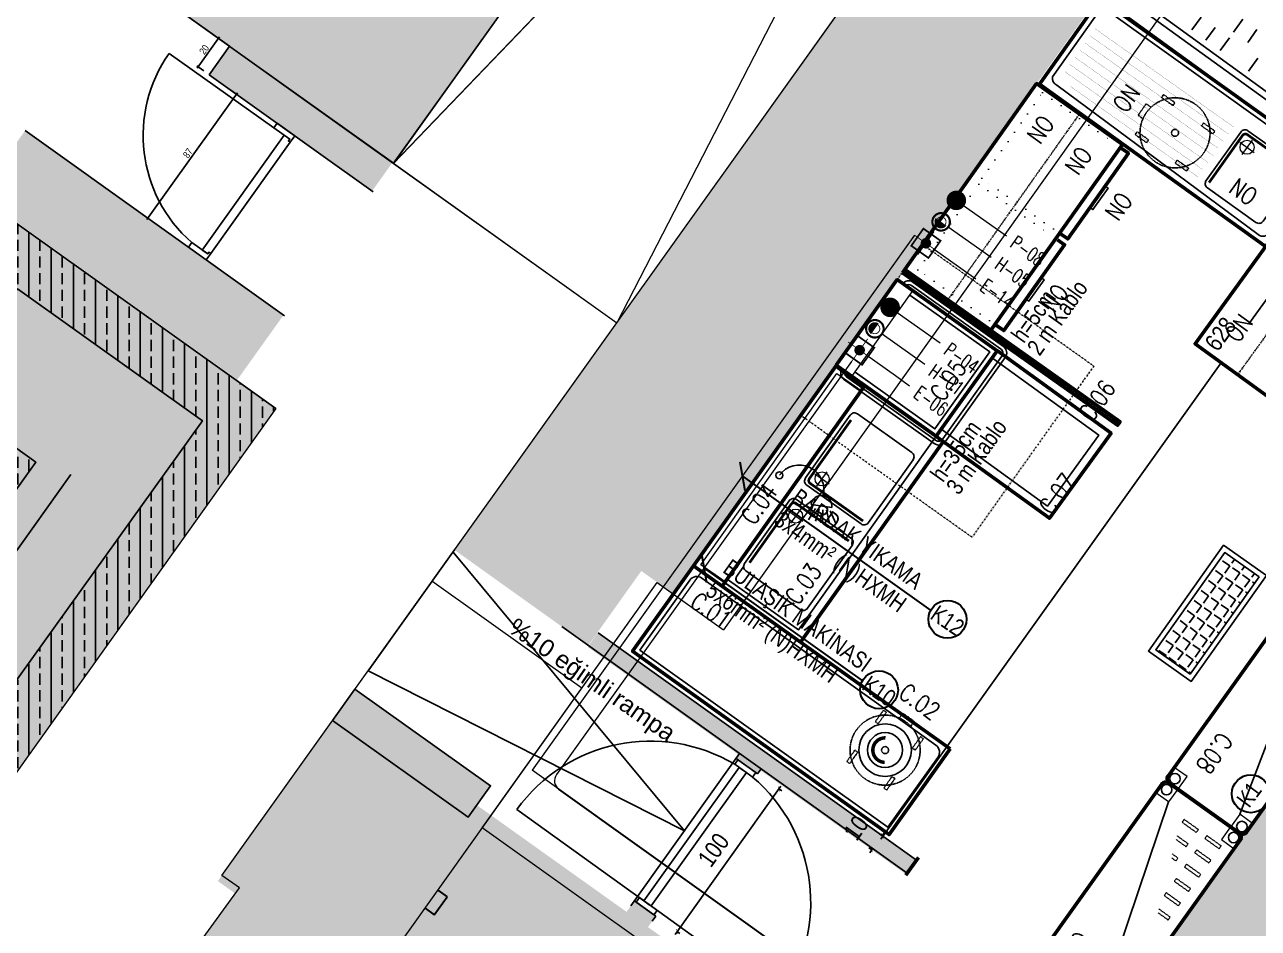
# Model space of a CAD drawing. Header units: millimetres. Extents: x 2562 to 7288, y 778 to 5635.
# Drawn here: x 5380 to 6084, y 3080 to 3596 of the extents above; entities that cross this region are included whole.
import ezdxf
from ezdxf.enums import TextEntityAlignment as Align

# ---------------------------------------------------------------- set-up
doc = ezdxf.new("R2010")
doc.units = ezdxf.units.MM
for name, pattern in [('BORDER', [1.75, 0.5, -0.25, 0.5, -0.25, 0, -0.25]), ('CONTINUA', [0]), ('DASHDOTX2', [2, 1, -0.5, 0, -0.5]), ('DOT', [6.35, 0, -6.35]), ('HIDDEN', [0.375, 0.25, -0.125])]:
    doc.linetypes.add(name, pattern=pattern)
for name, color, linetype, lineweight in [('-DWG_ANA', 7, 'Continuous', 50), ('-DWG_ANA_1', 7, 'BORDER', 25), ('-DWG_DETAY1', 7, 'Continuous', 25), ('-DWG_DETAY2', 7, 'Continuous', 15), ('-DWG_DETAY3', 7, 'Continuous', 15), ('-DWG_DETAY4', 7, 'DOT', 18), ('DUVAR', 4, 'Continuous', 50), ('DVL-C', 7, 'DASHDOTX2', 20), ('E-HAT', 6, 'Continuous', 20), ('E-HAT ÇOKLU', 1, 'Continuous', 30), ('E-yazı', 7, 'Continuous', 30), ('NO', 7, 'Continuous', 30), ('PLAN', 253, 'Continuous', 15), ('TES_ELK', 230, 'Continuous', 25), ('TES_SU', 150, 'Continuous', 25), ('x-ref_base plan 1$0$SHG-STAIRS RAMPS', 150, 'Continuous', 13), ('x-ref_base plan 1$0$SHG-WALL-HATCH', 252, 'Continuous', 5), ('x-ref_base plan 1$0$SHG-WALLS', 6, 'Continuous', 30), ('x-ref_base plan 1$0$SHG-WALLS-EXISTING', 214, 'Continuous', 18)]:
    doc.layers.add(name, color=color, linetype=linetype, lineweight=lineweight)
doc.layers.add('0-COTTURA', color=7, linetype='Continuous', lineweight=30, true_color=0xdfb520)
for name, color, linetype in [('0-gnl-barme-tarama', 251, 'Continuous'), ('0-gnl-kapi', 5, 'Continuous'), ('0-gnl-mevcut', 253, 'Continuous'), ('0-gnl-olcu', 252, 'Continuous'), ('a-wall', 4, 'Continuous'), ('BH-DO-NOTLAR', 12, 'Continuous'), ('BL-C', 140, 'Continuous'), ('DUV-SOLİD', 251, 'Continuous'), ('elux3d-200-2d', 1, 'CONTINUA'), ('elux3d-204-2d', 7, 'CONTINUA'), ('Kıtc-028 Yer Izgarası', 252, 'Continuous'), ('rev1', 7, 'Continuous')]:
    doc.layers.add(name, color=color, linetype=linetype)
doc.styles.add('geomim', font='ARIALN.TTF')
doc.styles.add('KELEBEK', font='arial.ttf', dxfattribs={"height": 15})
doc.styles.add('ROMANS', font='romans.shx', dxfattribs={"width": 0.8})
doc.styles.get("Standard").update_dxf_attribs({"font": 'arial.ttf'})
doc.styles.add('TESNO', font='romandtw.shx', dxfattribs={"height": 0.8})
doc.dimstyles.new('geomim-20', dxfattribs={"dimtxt": 4, "dimasz": 1, "dimexe": 1, "dimexo": 1, "dimgap": 1, "dimtad": 1, "dimdec": 1, "dimdsep": 46, "dimtxsty": 'geomim', "dimblk": 'ARCHTICK', "dimcen": -1, "dimdle": 1, "dimadec": 0, "dimazin": 0, "dimtfac": 1, "dimtdec": 1, "dimtofl": 0, "dimtmove": 2, "dimatfit": 3, "dimldrblk": 'DOT', "dimfxl": 4, "dimfxlon": 1, "dimtolj": 1, "dimtzin": 0, "dimarcsym": 0})
doc.dimstyles.new('geomim-50', dxfattribs={"dimtxt": 10, "dimasz": 2, "dimexe": 2, "dimexo": 1, "dimgap": 5, "dimtad": 1, "dimdec": 1, "dimdsep": 46, "dimtxsty": 'geomim', "dimblk": 'ARCHTICK', "dimcen": -1, "dimdle": 2, "dimadec": 0, "dimazin": 0, "dimtfac": 1, "dimtdec": 1, "dimtofl": 0, "dimtmove": 2, "dimatfit": 3, "dimldrblk": 'DOT', "dimfxl": 10, "dimfxlon": 1, "dimtolj": 1, "dimtzin": 0, "dimarcsym": 0})

# ---------------------------------------------------------------- blocks, each defined once
blk = doc.blocks.new('REINFORCEMENT')
at = {"layer": 'DUV-SOLİD'}
h = blk.add_hatch(dxfattribs=at)
h.set_pattern_fill('ANSI33', color=256, scale=2, angle=45, style=0)
h.set_pattern_definition([(90, (-31498.619, -9036.518), (-12.7, -1e-15), []), (90, (-31492.269, -9030.168), (-12.7, -1e-15), [6.35, -3.175])])
h.paths.add_polyline_path([(-28491.75, -4956.1), (-28570.51, -5066.36), (-28516.8, -5104.72), (-28637.23, -5273.35), (-28622.47, -5283.86), (-28781.45, -5507.03), (-28837.24, -5467.28), (-28917.02, -5579.27), (-28859.19, -5620.47), (-28927.37, -5716.16), (-28843.41, -5775.98), (-28337.5, -5066.27)])
h.paths.add_polyline_path([(-28484.78, -4997.95), (-28379.33, -5073.26), (-28850.43, -5734.14), (-28885.53, -5709.14), (-28817.35, -5613.44), (-28875.18, -5572.24), (-28830.21, -5509.12), (-28774.42, -5548.87), (-28580.63, -5276.84), (-28595.36, -5266.34), (-28474.95, -5097.74), (-28528.66, -5059.38)], flags=16)
at = {"layer": 'a-wall'}
for p, q in [((-28491.75, -4956.1), (-28337.5, -5066.27)), ((-28454.43, -5103.99), (-28613.41, -5327.16))]:
    blk.add_line(p, q, dxfattribs=at)
blk = doc.blocks.new('_ArchTick')
at = {"color": 0, "linetype": 'ByBlock', "const_width": 0.15}
blk.add_lwpolyline([(-0.5, -0.5), (0.5, 0.5)], dxfattribs=at)
blk = doc.blocks.new('*D297')
at = {"layer": '0-gnl-olcu', "color": 0, "lineweight": -2, "ltscale": 3, "transparency": 16777216}
for p, q in [((-50985.24, -18389.32), (-51036.97, -18461.75)), ((-50989.08, -18387.81), (-50985.01, -18390.72)), ((-51039.64, -18458.61), (-51035.58, -18461.52))]:
    blk.add_line(p, q, dxfattribs=at)
for p, rotation in [((-50985.82, -18390.14), 54.46521529750092), ((-51036.39, -18460.93), 234.4652152975009)]:
    blk.add_blockref('_ArchTick', p, dxfattribs=dict(at, rotation=rotation))
at = {"layer": '0-gnl-olcu', "color": 0, "ltscale": 3, "transparency": 16777216, "insert": (-51013.58, -18423.77), "char_height": 4, "attachment_point": 5, "rotation": 54.46522, "style": 'geomim'}
blk.add_mtext('\\A1;87', dxfattribs=at)
blk = doc.blocks.new('_Dot')
at = {"color": 0, "linetype": 'ByBlock', "lineweight": -2}
blk.add_line((-0.5, 0), (-1, 0), dxfattribs=at)
at = {"color": 0, "linetype": 'ByBlock', "const_width": 0.5}
blk.add_lwpolyline([(-0.25, 0, 1), (0.25, 0, 1)], format="xyb", close=True, dxfattribs=at)
blk = doc.blocks.new('v-sp')
at = {"layer": 'TES_SU', "linetype": 'Continuous', "const_width": 5.58}
blk.add_lwpolyline([(-2.79, 0, 1), (2.79, 0, 1)], format="xyb", close=True, dxfattribs=at)
blk = doc.blocks.new('v-hy')
at = {"layer": 'TES_SU', "linetype": 'Continuous'}
for points, const_width in [([(0, -5, 1), (0, 5, 1)], 1.2), ([(0, 2.8, 1), (0, -2.8, 1)], 0.5)]:
    blk.add_lwpolyline(points, format="xyb", close=True, dxfattribs=dict(at, const_width=const_width))
at = {"layer": 'TES_SU', "linetype": 'Continuous', "const_width": 3.744}
for points in [[(0, 1.872, 0.4142136), (-1.872, 0, 1)], [(-1.872, 0, 0.4142136), (0, -1.872, 1)]]:
    blk.add_lwpolyline(points, format="xyb", dxfattribs=at)
blk = doc.blocks.new('v-ek')
at = {"layer": 'TES_ELK', "linetype": 'Continuous', "const_width": 0.5}
for points in [[(0, 8), (0, -8)], [(-8, 0), (8, 0)]]:
    blk.add_lwpolyline(points, dxfattribs=at)
at = {"layer": 'TES_ELK', "linetype": 'Continuous', "const_width": 1}
blk.add_lwpolyline([(-6, 6), (6, 6), (6, -6), (-6, -6)], close=True, dxfattribs=at)
at = {"layer": 'TES_ELK', "linetype": 'Continuous', "const_width": 3}
blk.add_lwpolyline([(-1.5, 0, 1), (1.5, 0, 1)], format="xyb", close=True, dxfattribs=at)
blk = doc.blocks.new('T-ELE-FAST160')
at = {"layer": 'TES_ELK', "lineweight": 15}
blk.add_lwpolyline([(15, 0), (15, -30)], dxfattribs=at)
at = {"layer": 'TES_SU', "lineweight": 15}
for points in [[(30, 0), (30, -30)], [(45, 0), (45, -30)]]:
    blk.add_lwpolyline(points, dxfattribs=at)
at = {"layer": 'PLAN', "linetype": 'Continuous'}
for name, p in [('v-ek', (15, 5)), ('v-hy', (30, 5)), ('v-sp', (45, 5))]:
    blk.add_blockref(name, p, dxfattribs=at)
at = {"layer": 'TES_ELK', "linetype": 'Continuous', "style": 'TESNO', "width": 0.7}
blk.add_attdef('ENO', text='', height=8, rotation=90, dxfattribs=at).set_placement((15, -45, 1), align=Align.MIDDLE)
at = {"layer": 'TES_SU', "linetype": 'Continuous', "style": 'TESNO', "width": 0.7}
for tag, p in [('HNO', (30, -45, 1)), ('PNO', (45, -45, 1))]:
    blk.add_attdef(tag, text='', height=8, rotation=90, dxfattribs=at).set_placement(p, align=Align.MIDDLE)
blk = doc.blocks.new('T-BYM100E')
at = {"layer": 'TES_ELK', "lineweight": 15}
blk.add_lwpolyline([(15, 0), (15, -20), (15, -30)], dxfattribs=at)
at = {"layer": 'TES_SU', "lineweight": 15}
for points in [[(30, 0), (30, -30)], [(45, 0), (45, -30)]]:
    blk.add_lwpolyline(points, dxfattribs=at)
at = {"layer": 'PLAN', "linetype": 'Continuous'}
blk.add_blockref('v-ek', (15, 5), dxfattribs=at)
at = {"layer": 'PLAN', "linetype": 'Continuous', "rotation": 270}
for name, p in [('v-hy', (30, 5)), ('v-sp', (45, 5))]:
    blk.add_blockref(name, p, dxfattribs=at)
at = {"layer": 'TES_ELK', "linetype": 'Continuous', "style": 'TESNO', "width": 0.7}
blk.add_attdef('ENO', text='', height=8, rotation=90, dxfattribs=at).set_placement((15, -45, 1), align=Align.MIDDLE)
at = {"layer": 'TES_SU', "linetype": 'Continuous', "style": 'TESNO', "width": 0.7}
for tag, rotation, p in [('HNO', 270, (30, -45, 1)), ('PNO', 90, (45, -45, 1))]:
    blk.add_attdef(tag, text='', height=8, rotation=rotation, dxfattribs=at).set_placement(p, align=Align.MIDDLE)
blk = doc.blocks.new('20150127-BOH Mutfak')
at = {"layer": 'E-HAT', "ltscale": 3}
for p, q in [((-40598.89, -13470.63), (-40817.04, -13776.04)), ((-40634.82, -13542.78), (-40803.22, -13778.54)), ((-40801.83, -13786.91), (-40817.04, -13776.04))]:
    blk.add_line(p, q, dxfattribs=at)
blk.add_arc((-40798.34, -13782.03), 6, 144.46266, 234.46266, dxfattribs=at)
at = {"layer": 'E-HAT ÇOKLU', "ltscale": 3}
blk.add_line((-40435.42, -14048.63), (-40801.83, -13786.91), dxfattribs=at)
at = {"layer": 'E-yazı'}
for p, q in [((-40698.64, -13600.04), (-40695.65, -13616.32)), ((-40720.52, -13652.52), (-40717.53, -13668.81))]:
    blk.add_line(p, q, dxfattribs=at)
at = {"layer": 'E-yazı', "extrusion": (1.38607e-07, -2.97072e-07, 1)}
for p, q in [((-40697.14, -13608.18), (-40589.64, -13684.84)), ((-40719.02, -13660.66), (-40628.66, -13725.1))]:
    blk.add_line(p, q, dxfattribs=at)
for centre in [(-40580.08, -13689.91, 0), (-40619.1, -13730.18, 0)]:
    blk.add_circle(centre, 10.82, dxfattribs=at)
at = {"layer": 'E-yazı', "extrusion": (-3.42122e-08, -3.26027e-07, 1)}
blk.add_circle((-40406.97, -13789.49, 0.01), 10.82, dxfattribs=at)
at = {"layer": 'PLAN', "linetype": 'Continuous'}
ref = blk.add_blockref('T-ELE-FAST160', (-40596.95, -13490.38), dxfattribs=dict(at, rotation=54.71557901265773))
ref.add_attrib('PNO', 'P-08', dxfattribs={"layer": 'TES_SU', "linetype": 'Continuous', "height": 8, "rotation": 324.71558, "style": 'TESNO', "width": 0.7}).set_placement((-40534.22, -13479.64, 1), align=Align.MIDDLE)
ref.add_attrib('HNO', 'H-05', dxfattribs={"layer": 'TES_SU', "linetype": 'Continuous', "height": 8, "rotation": 324.71558, "style": 'TESNO', "width": 0.7}).set_placement((-40542.88, -13491.89, 1), align=Align.MIDDLE)
ref.add_attrib('ENO', 'E-14', dxfattribs={"layer": 'TES_ELK', "linetype": 'Continuous', "height": 8, "rotation": 324.71558, "style": 'TESNO', "width": 0.7}).set_placement((-40551.55, -13504.13, 1), align=Align.MIDDLE)
ref = blk.add_blockref('T-BYM100E', (-40634.81, -13551.39), dxfattribs=dict(at, rotation=54.57202251936624))
ref.add_attrib('PNO', 'P-04', dxfattribs={"layer": 'TES_SU', "linetype": 'Continuous', "height": 8, "rotation": 324.57202, "style": 'TESNO', "width": 0.7}).set_placement((-40572.05, -13540.8, 1), align=Align.MIDDLE)
ref.add_attrib('HNO', 'H-01', dxfattribs={"layer": 'TES_SU', "linetype": 'Continuous', "height": 8, "rotation": 324.57202, "style": 'TESNO', "width": 0.7}).set_placement((-40580.75, -13553.03, 1), align=Align.MIDDLE)
ref.add_attrib('ENO', 'E-06', dxfattribs={"layer": 'TES_ELK', "linetype": 'Continuous', "height": 8, "rotation": 324.57202, "style": 'TESNO', "width": 0.7}).set_placement((-40589.44, -13565.25, 1), align=Align.MIDDLE)
at = {"layer": 'E-yazı', "extrusion": (-3.42122e-08, -3.26027e-07, 1), "style": 'KELEBEK', "width": 0.8}
for s, rotation, p in [('h=5cm', 54.51582, (-40536.51, -13532.83, 0.01)), ('2 m Kablo', 54.51582, (-40527.49, -13540.07, 0.01)), ('h=35cm', 54.51582, (-40582.64, -13612.23, 0.01)), ('3 m Kablo', 54.51582, (-40573.62, -13619.47, 0.01)), ('K1', 53.50166, (-40407.96, -13798.08, 0.01))]:
    blk.add_text(s, height=9.6, rotation=rotation, dxfattribs=at).set_placement(p)
at = {"layer": 'E-yazı', "extrusion": (1.38607e-07, -2.97072e-07, 1), "style": 'KELEBEK', "width": 0.8}
for s, rotation, p in [('BARDAK YIKAMA', 324.5063, (-40669.91, -13622.46, 0)), ('3x4mm² (N)HXMH', 324.5063, (-40679.82, -13635.27, 0)), ('BULAŞIK MAKİNASI', 324.5063, (-40708.93, -13662.72, 0)), ('5x6mm² (N)HXMH', 324.5063, (-40718.84, -13675.53, 0)), ('K12', 325.52047, (-40590.59, -13689.16, 0)), ('K10', 325.52047, (-40629.61, -13729.43, 0))]:
    blk.add_text(s, height=9.6, rotation=rotation, dxfattribs=at).set_placement(p)
blk = doc.blocks.new('IDP166')
at = {"layer": '-DWG_ANA', "color": 0}
blk.add_lwpolyline([(3, 0), (157, 0, -0.414214), (160, -3), (160, -52, -0.414214), (157, -55), (3, -55, -0.414214), (0, -52), (0, -3, -0.414214)], format="xyb", close=True, dxfattribs=at)
at = {"layer": '-DWG_DETAY1', "color": 0}
blk.add_lwpolyline([(9, -46), (151, -9)], dxfattribs=at)
for centre in [(4, -4), (156, -4), (4, -51), (156, -51)]:
    blk.add_circle(centre, 3, dxfattribs=at)
at = {"layer": '-DWG_DETAY2', "color": 0, "linetype": 'Continuous'}
for points in [[(0, -9), (9, -9), (9, 0)], [(151, 0), (151, -9), (160, -9)], [(0, -46), (9, -46), (9, -55)], [(160, -46), (151, -46), (151, -55)]]:
    blk.add_lwpolyline(points, dxfattribs=at)
at = {"layer": '-DWG_DETAY2', "color": 0, "linetype": 'HIDDEN'}
for points in [[(12, -7), (12, -17), (14, -17), (14, -7)], [(22, -7), (22, -17), (24, -17), (24, -7)], [(32, -7), (32, -17), (34, -17), (34, -7)], [(42, -7), (42, -17), (44, -17), (44, -7)], [(52, -7), (52, -17), (54, -17), (54, -7)], [(12, -23), (12, -33), (14, -33), (14, -23)]]:
    blk.add_lwpolyline(points, close=True, dxfattribs=at)
for points in [[(64, -14), (64, -7), (62, -7), (62, -15)], [(24, -30), (24, -23), (22, -23), (22, -31)], [(34, -26), (34, -23), (32, -23), (32, -27)]]:
    blk.add_lwpolyline(points, dxfattribs=at)
at = {"layer": 'NO', "linetype": 'Continuous', "style": 'ROMANS', "width": 0.8}
blk.add_attdef('NO', text='', height=10, dxfattribs=at).set_placement((131, -41), align=Align.MIDDLE)
blk = doc.blocks.new('IDP146')
at = {"layer": '-DWG_ANA', "color": 0}
blk.add_lwpolyline([(3, 0), (137, 0, -0.414214), (140, -3), (140, -52, -0.414214), (137, -55), (3, -55, -0.414214), (0, -52), (0, -3, -0.414214)], format="xyb", close=True, dxfattribs=at)
at = {"layer": '-DWG_DETAY1', "color": 0}
blk.add_lwpolyline([(9, -46), (131, -9)], dxfattribs=at)
for centre in [(4, -4), (136, -4), (4, -51), (136, -51)]:
    blk.add_circle(centre, 3, dxfattribs=at)
at = {"layer": '-DWG_DETAY2', "color": 0, "linetype": 'Continuous'}
for points in [[(0, -9), (9, -9), (9, 0)], [(131, 0), (131, -9), (140, -9)], [(0, -46), (9, -46), (9, -55)], [(140, -46), (131, -46), (131, -55)]]:
    blk.add_lwpolyline(points, dxfattribs=at)
at = {"layer": '-DWG_DETAY2', "color": 0, "linetype": 'HIDDEN'}
for points in [[(12, -7), (12, -17), (14, -17), (14, -7)], [(22, -7), (22, -17), (24, -17), (24, -7)], [(32, -7), (32, -17), (34, -17), (34, -7)], [(42, -7), (42, -17), (44, -17), (44, -7)], [(52, -7), (52, -17), (54, -17), (54, -7)], [(12, -23), (12, -33), (14, -33), (14, -23)]]:
    blk.add_lwpolyline(points, close=True, dxfattribs=at)
for points in [[(64, -14), (64, -7), (62, -7), (62, -15)], [(24, -30), (24, -23), (22, -23), (22, -31)], [(34, -26), (34, -23), (32, -23), (32, -27)]]:
    blk.add_lwpolyline(points, dxfattribs=at)
at = {"layer": 'NO', "linetype": 'Continuous', "style": 'ROMANS', "width": 0.8}
blk.add_attdef('NO', text='', height=10, dxfattribs=at).set_placement((111, -41), align=Align.MIDDLE)
blk = doc.blocks.new('BK_54L')
at = {"layer": '-DWG_DETAY1', "color": 0}
blk.add_lwpolyline([(-22, -8), (22, -8, -0.414214), (25, -11), (25, -49, -0.414214), (22, -52), (-22, -52, -0.414214), (-25, -49), (-25, -11, -0.414214)], format="xyb", close=True, dxfattribs=at)
at = {"layer": '-DWG_DETAY2', "color": 0, "const_width": 1.5}
blk.add_lwpolyline([(20, -10), (-21, -10, 0.414214), (-23, -12), (-23, -49)], format="xyb", dxfattribs=at)
at = {"layer": '-DWG_DETAY2', "color": 0}
for points in [[(-17, -11), (-17, -21)], [(-22, -16), (-12, -16)]]:
    blk.add_lwpolyline(points, dxfattribs=at)
blk.add_circle((-17, -16), 4, dxfattribs=at)
blk = doc.blocks.new('BK_54R')
at = {"layer": '-DWG_DETAY1', "color": 0}
blk.add_lwpolyline([(22, -8), (-22, -8, 0.414214), (-25, -11), (-25, -49, 0.414214), (-22, -52), (22, -52, 0.414214), (25, -49), (25, -11, 0.414214)], format="xyb", close=True, dxfattribs=at)
at = {"layer": '-DWG_DETAY2', "color": 0, "const_width": 1.5}
blk.add_lwpolyline([(-20, -10), (21, -10, -0.414214), (23, -12), (23, -49)], format="xyb", dxfattribs=at)
at = {"layer": '-DWG_DETAY2', "color": 0}
for points in [[(17, -11), (17, -21)], [(22, -16), (12, -16)]]:
    blk.add_lwpolyline(points, dxfattribs=at)
blk.add_circle((17, -16), 4, dxfattribs=at)
blk = doc.blocks.new('B2N140L')
at = {"layer": '-DWG_ANA', "color": 0}
for points in [[(140, -20), (140, 0), (0, 0), (0, -20)], [(0, -20), (140, -20)], [(140, -75), (0, -75)]]:
    blk.add_lwpolyline(points, dxfattribs=at)
at = {"layer": '-DWG_DETAY1', "color": 0, "linetype": 'Continuous'}
blk.add_lwpolyline([(140, -70), (5, -70), (5, -20)], dxfattribs=at)
at = {"layer": '-DWG_DETAY2', "color": 0}
blk.add_lwpolyline([(3, -20), (3, -3), (137, -3), (137, -20)], dxfattribs=at)
at = {"layer": '-DWG_DETAY3', "color": 0}
for p, q in [((0, -75), (0, -20)), ((140, -20), (140, -75))]:
    blk.add_line(p, q, dxfattribs=at)
at = {"layer": '-DWG_DETAY1', "color": 0}
for name, p in [('BK_54R', (40, -15)), ('BK_54L', (100, -15))]:
    blk.add_blockref(name, p, dxfattribs=at)
at = {"layer": 'NO', "linetype": 'Continuous', "style": 'ROMANS', "width": 0.8}
blk.add_attdef('NO', text='', height=10, dxfattribs=at).set_placement((28, -57), align=Align.MIDDLE)
blk = doc.blocks.new('BYM100E')
at = {"layer": '-DWG_ANA', "color": 0}
blk.add_lwpolyline([(0, 0), (60, 0), (60, -70), (0, -70)], close=True, dxfattribs=at)
at = {"layer": '-DWG_DETAY1', "color": 0}
for points in [[(0, -4), (0, -4, 0.414214), (-4, -8), (-4, -71.5, 0.414214), (0.5, -76), (59.5, -76, 0.414214), (64, -71.5), (64, -8, 0.414214), (60, -4), (60, -4)], [(0, -6), (0, -6, 0.339359), (-2, -8.5), (-2, -71, 0.414214), (1, -74), (59, -74, 0.414214), (62, -71), (62, -8.5, 0.339359), (60, -6), (60, -6)]]:
    blk.add_lwpolyline(points, format="xyb", dxfattribs=at)
blk.add_lwpolyline([(3, -11), (3, -67), (57, -67), (57, -11)], dxfattribs=at)
at = {"layer": '-DWG_DETAY2', "color": 0}
blk.add_lwpolyline([(0, -11), (60, -11)], dxfattribs=at)
at = {"layer": 'NO', "linetype": 'Continuous', "style": 'ROMANS', "width": 0.8}
blk.add_attdef('NO', text='', height=10, dxfattribs=at).set_placement((30, -57), align=Align.MIDDLE)
blk = doc.blocks.new('E_186')
at = {"layer": '-DWG_ANA', "color": 0}
blk.add_lwpolyline([(0, -60), (0, 0), (180, 0), (180, -60)], close=True, dxfattribs=at)
at = {"layer": '-DWG_DETAY1', "color": 0}
blk.add_lwpolyline([(3, -52), (3, -3), (177, -3), (177, -52, -0.414214), (172, -57), (8, -57, -0.414214)], format="xyb", close=True, dxfattribs=at)
blk = doc.blocks.new('EBN186')
at = {"layer": 'PLAN', "color": 0, "linetype": 'Continuous'}
blk.add_blockref('E_186', (0, 0), dxfattribs=at)
at = {"layer": 'NO', "linetype": 'Continuous', "style": 'ROMANS', "width": 0.8}
blk.add_attdef('NO', text='', height=10, dxfattribs=at).set_placement((157, -45), align=Align.MIDDLE)
blk = doc.blocks.new('1cc-mt001')
at = {"layer": '-DWG_DETAY1', "color": 0}
for points in [[(-4.54, -25.81), (-12.89, -24.76)], [(-3.59, -27.72), (-11.1, -28.34)], [(-3.05, -24.32), (2.32, -35.05)], [(-2.63, -29.62), (-9.31, -31.92)], [(-1.68, -31.53), (-7.52, -35.5)], [(-0.72, -33.44), (-5.73, -39.07)], [(0.23, -35.35), (-3.94, -42.65)]]:
    blk.add_lwpolyline(points, dxfattribs=at)
blk.add_circle((0, 0), 2, dxfattribs=at)
for centre, radius, start, end in [((-0.06, -13.97), 13.97, 289.84543, 89.75881), ((-0.37, -29.68), 6, 296.56505, 116.56505)]:
    blk.add_arc(centre, radius, start, end, dxfattribs=at)
at = {"layer": 'NO', "linetype": 'Continuous', "style": 'ROMANS', "width": 0.8}
blk.add_attdef('NO', text='', height=10, dxfattribs=at).set_placement((-20, 0), align=Align.MIDDLE)
blk = doc.blocks.new('bsu100a')
at = {"layer": '-DWG_DETAY1', "color": 0, "const_width": 2}
blk.add_lwpolyline([(3.88, -5.82, 1), (-3.88, 5.82)], format="xyb", dxfattribs=at)
at = {"layer": '-DWG_DETAY1', "color": 0}
for radius in [15, 10]:
    blk.add_circle((0, 0), radius, dxfattribs=at)
blk = doc.blocks.new('ACP100')
at = {"layer": '-DWG_ANA_1', "color": 0, "linetype": 'HIDDEN'}
blk.add_circle((0, 0), 20, dxfattribs=at)
at = {"layer": '-DWG_DETAY1', "color": 0, "linetype": 'HIDDEN'}
for points in [[(-14, 18), (-14, 10), (-12, 10), (-12, 18)], [(12, 18), (12, 10), (14, 10), (14, 18)], [(-14, -10), (-14, -18), (-12, -18), (-12, -10)], [(12, -10), (12, -18), (14, -18), (14, -10)]]:
    blk.add_lwpolyline(points, close=True, dxfattribs=at)
blk.add_lwpolyline([(-4, -20), (-4, -23), (4, -23), (4, -20)], dxfattribs=at)
blk.add_circle((0, 0), 2, dxfattribs=at)
at = {"layer": 'NO', "linetype": 'Continuous', "style": 'ROMANS', "width": 0.8}
blk.add_attdef('NO', text='', height=10, dxfattribs=at).set_placement((0, -34), align=Align.MIDDLE)
blk = doc.blocks.new('DDS123')
at = {"layer": 'DVL-C', "color": 0}
blk.add_lwpolyline([(0, 0), (120, 0), (120, -120), (0, -120)], close=True, dxfattribs=at)
at = {"layer": 'NO', "linetype": 'Continuous', "style": 'ROMANS', "width": 0.8}
blk.add_attdef('NO', text='', height=10, dxfattribs=at).set_placement((105, -133), align=Align.MIDDLE)
blk = doc.blocks.new('BTN080')
at = {"layer": '-DWG_ANA', "color": 0}
blk.add_lwpolyline([(0, 30), (80, 30), (80, -30), (0, -30)], dxfattribs=at)
at = {"layer": '-DWG_DETAY1', "color": 0, "linetype": 'Continuous'}
blk.add_lwpolyline([(0, -25), (75, -25), (75, 25), (0, 25)], dxfattribs=at)
at = {"layer": '-DWG_DETAY3', "color": 0}
blk.add_line((0, -30), (0, 30), dxfattribs=at)
at = {"layer": 'NO', "linetype": 'Continuous', "style": 'ROMANS', "width": 0.8}
blk.add_attdef('NO', text='', height=10, rotation=90, dxfattribs=at).set_placement((61, 4), align=Align.MIDDLE)
blk = doc.blocks.new('A$C64707B8F')
h = blk.add_hatch()
h.set_pattern_fill('ANGLE', color=256, style=0)
h.set_pattern_definition([(0, (-1785.498, -2869.3036), (0, 6.985), [5.08, -1.905]), (90, (-1785.498, -2869.3036), (-6.985, 4e-16), [5.08, -1.905])])
h.paths.add_polyline_path([(71.1, 3), (71.1, 27), (3, 27), (3, 3)])
for points in [[(0, 0), (74.1, 0), (74.1, 30), (0, 30)], [(3, 3), (71.1, 3), (71.1, 27), (3, 27)]]:
    blk.add_lwpolyline(points, close=True)
blk = doc.blocks.new('ELE-FAST160')
at = {"layer": '-DWG_ANA', "color": 0}
blk.add_lwpolyline([(60, -55), (60, -60), (0, -60), (0, -55)], dxfattribs=at)
at = {"layer": '-DWG_DETAY1', "color": 0}
blk.add_lwpolyline([(22, -60), (22, -62), (37, -62), (37, -60)], dxfattribs=at)
at = {"layer": '-DWG_DETAY4', "color": 0}
blk.add_lwpolyline([(0, -50), (0, 0), (60, 0), (60, -50)], dxfattribs=at)
at = {"layer": 'NO', "linetype": 'Continuous', "style": 'ROMANS', "width": 0.8}
blk.add_attdef('NO', text='', height=10, dxfattribs=at).set_placement((32, -73), align=Align.MIDDLE)
blk = doc.blocks.new('tct136')
at = {"layer": '-DWG_ANA', "color": 0}
blk.add_lwpolyline([(0, 0), (130, 0), (130, -60), (0, -60)], close=True, dxfattribs=at)
at = {"layer": 'NO', "linetype": 'Continuous', "style": 'ROMANS', "width": 0.8}
blk.add_attdef('NO', text='', height=10, dxfattribs=at).set_placement((108, -45), align=Align.MIDDLE)
blk = doc.blocks.new('EK_44L')
at = {"layer": '-DWG_DETAY1', "color": 0}
blk.add_lwpolyline([(-17, -7), (17, -7, -0.414214), (20, -10), (20, -44, -0.414214), (17, -47), (-17, -47, -0.414214), (-20, -44), (-20, -10, -0.414214)], format="xyb", close=True, dxfattribs=at)
at = {"layer": '-DWG_DETAY2', "color": 0, "const_width": 1.5}
blk.add_lwpolyline([(15, -9), (-16, -9, 0.414214), (-18, -11), (-18, -44)], format="xyb", dxfattribs=at)
at = {"layer": '-DWG_DETAY2', "color": 0}
for points in [[(-12, -10), (-12, -20)], [(-17, -15), (-7, -15)]]:
    blk.add_lwpolyline(points, dxfattribs=at)
blk.add_circle((-12, -15), 4, dxfattribs=at)
blk = doc.blocks.new('RRN133')
at = {"layer": '-DWG_ANA_1', "color": 0}
blk.add_lwpolyline([(0, -30), (0, 0), (130, 0), (130, -30)], close=True, dxfattribs=at)
at = {"layer": 'NO', "linetype": 'Continuous', "style": 'ROMANS', "width": 0.8}
blk.add_attdef('NO', text='', height=10, dxfattribs=at).set_placement((110, -17), align=Align.MIDDLE)
blk = doc.blocks.new('*D212')
at = {"layer": 'DUVAR', "color": 0, "lineweight": -2, "ltscale": 3, "transparency": 16777216}
for p, q in [((306.44, -76.34), (304.49, -74.94)), ((306.12, -76.11), (307.28, -74.48)), ((300.63, -84.47), (298.68, -83.08)), ((300.3, -84.24), (299.14, -85.87))]:
    blk.add_line(p, q, dxfattribs=at)
at = {"layer": 'DUVAR', "color": 0, "lineweight": -2, "ltscale": 3, "transparency": 16777216, "xscale": 2, "yscale": 2, "zscale": 2}
for p, rotation in [((306.12, -76.11), 234.4520370727906), ((300.3, -84.24), 54.45203707279057)]:
    blk.add_blockref('_ArchTick', p, dxfattribs=dict(at, rotation=rotation))
at = {"layer": 'DUVAR', "color": 0, "ltscale": 3, "transparency": 16777216, "insert": (291.33, -71.68), "char_height": 10, "attachment_point": 5, "rotation": 54.45204, "style": 'geomim'}
blk.add_mtext('\\A1;10', dxfattribs=at)
blk = doc.blocks.new('*D213')
at = {"layer": 'DUVAR', "color": 0, "lineweight": -2, "ltscale": 3, "transparency": 16777216}
for p, q in [((672.86, 436.19), (515.51, 215.99)), ((672.03, 434.33), (670.07, 435.73)), ((305.4, -78.05), (499.13, 193.06)), ((306.89, -76.66), (304.94, -75.26))]:
    blk.add_line(p, q, dxfattribs=at)
at = {"layer": 'DUVAR', "color": 0, "lineweight": -2, "ltscale": 3, "transparency": 16777216, "xscale": 2, "yscale": 2, "zscale": 2}
for p, rotation in [((671.7, 434.57), 54.45203707280564), ((306.57, -76.43), 234.4520370728057)]:
    blk.add_blockref('_ArchTick', p, dxfattribs=dict(at, rotation=rotation))
at = {"layer": 'DUVAR', "color": 0, "ltscale": 3, "transparency": 16777216, "insert": (499.27, 210.28), "char_height": 10, "attachment_point": 5, "rotation": 54.45204, "style": 'geomim'}
blk.add_mtext('\\A1;628', dxfattribs=at)
blk = doc.blocks.new('*D214')
at = {"layer": 'DUVAR', "color": 0, "lineweight": -2, "ltscale": 3, "transparency": 16777216}
for p, q in [((187.99, -132.43), (248.46, -47.81)), ((246.97, -49.21), (248.92, -50.6)), ((188.83, -130.57), (190.78, -131.97))]:
    blk.add_line(p, q, dxfattribs=at)
at = {"layer": 'DUVAR', "color": 0, "lineweight": -2, "ltscale": 3, "transparency": 16777216, "xscale": 2, "yscale": 2, "zscale": 2}
for p, rotation in [((247.29, -49.44), 54.45201930537004), ((189.16, -130.8), 234.45201930537)]:
    blk.add_blockref('_ArchTick', p, dxfattribs=dict(at, rotation=rotation))
at = {"layer": 'DUVAR', "color": 0, "ltscale": 3, "transparency": 16777216, "insert": (210, -84.25), "char_height": 10, "attachment_point": 5, "rotation": 54.45202, "style": 'geomim'}
blk.add_mtext('\\A1;100', dxfattribs=at)
blk = doc.blocks.new('boh')
at = {"layer": '0-gnl-barme-tarama'}
blk.add_hatch(color=256, dxfattribs=at).paths.add_polyline_path([(-50495.7, -17868.93), (-50698.33, -17724.21), (-50741.63, -17784.83), (-50581.32, -17899.33), (-50837.05, -18257.38), (-50896.62, -18340.79), (-51053.27, -18228.91), (-51095.11, -18287.5), (-50896.15, -18429.61)])
at = {"layer": 'rev1', "ltscale": 3}
h = blk.add_hatch(dxfattribs=at)
h.set_pattern_fill('ANSI36', color=251, angle=54.46522)
h.set_pattern_definition([(99.465215, (-47418.1403, 264.5756), (-4.04549296, 4.9584802), [7.9375, -1.5875, 0, -1.5875])])
h.paths.add_polyline_path([(-50985.33, -18553.13), (-50958.97, -18516.23), (-51106.44, -18410.9), (-51124.66, -18436.41), (-51124.66, -18436.41), (-51192.08, -18530.81), (-51491.15, -18316.38), (-51420.63, -18217.63), (-51472.28, -18181.56), (-51394.98, -18073.33), (-51219.03, -18199), (-51149.87, -18102.16), (-51295.53, -17998.13), (-51006.99, -17594.14), (-50858.38, -17701.39), (-50782.99, -17595.84), (-50943.37, -17480.58), (-50851.64, -17352.14), (-50402.89, -17672.24), (-50494.71, -17800.82), (-50706.29, -17649.7), (-50780.89, -17754.15), (-50624.21, -17866.04), (-50913.45, -18271.02), (-51074.76, -18156.21), (-51143.55, -18252.51), (-50989.35, -18362.24), (-51001.36, -18379.05), (-50908.41, -18445.43), (-50371.75, -17693.67), (-50521.85, -17586.47), (-50479.85, -17525.93), (-50835.29, -17272.55), (-50727.73, -17121.67), (-50807.08, -17121.67), (-50953.26, -17324.94), (-50937.55, -17335.86), (-51017.12, -17449.67), (-51026.27, -17443.57), (-51038.95, -17462.59), (-51045.74, -17457.74), (-51051.03, -17465.57), (-51057.86, -17460.95), (-51085.43, -17501.97), (-51070.51, -17512.44), (-51420.02, -18009.38), (-51432.49, -18000.81), (-51455.53, -18032.47), (-51447.35, -18038.22), (-51449.05, -18040.69), (-51443.75, -18047.14), (-51552.85, -18194.01), (-51564.64, -18185.66), (-51586.65, -18215.31), (-51573.83, -18224.46), (-51590.22, -18249), (-51527.45, -18293.83), (-51556.19, -18339.03), (-51157.76, -18627.66), (-51143.01, -18607.01), (-51196.72, -18568.66), (-51117.97, -18458.39)])
at = {"layer": '0-gnl-kapi'}
blk.add_line((-50958.58, -18413.56), (-51024.29, -18366.96), dxfattribs=at)
for points in [[(-50952.53, -18413.92), (-50962.7, -18406.65), (-50964.57, -18409.27), (-50955.44, -18415.79), (-50956.19, -18416.83), (-50955.14, -18417.58)], [(-50952.53, -18413.92), (-50962.7, -18406.65), (-50964.57, -18409.27), (-50955.44, -18415.79), (-50956.19, -18416.83), (-50955.14, -18417.58)], [(-50955.14, -18417.58), (-50956.19, -18416.83), (-50955.44, -18415.79), (-50958.58, -18413.54), (-51005.41, -18479.11), (-51002.27, -18481.35), (-51001.52, -18480.31), (-51000.48, -18481.05)], [(-51013.27, -18477.45), (-51011.4, -18474.83), (-51002.27, -18481.35), (-51001.52, -18480.31), (-51000.48, -18481.05), (-51003.09, -18484.71)]]:
    blk.add_lwpolyline(points, close=True, dxfattribs=at)
blk.add_arc((-50957.91, -18413.73), 81.2, 144.82976, 228.79979, dxfattribs=at)
at = {"layer": 'DUVAR', "ltscale": 3}
blk.add_line((-50603.9, -18836.04), (-50596.63, -18825.86), dxfattribs=at)
at = {"layer": 'rev1'}
blk.add_line((-51143.53, -18252.92), (-50989.73, -18362.77), dxfattribs=at)
at = {"layer": 'rev1', "ltscale": 3}
for p, q in [((-51001.36, -18379.05), (-50989.73, -18362.77)), ((-50907.77, -18445.88), (-51001.36, -18379.05)), ((-51106.44, -18410.9), (-50958.34, -18516.68))]:
    blk.add_line(p, q, dxfattribs=at)
at = {"layer": 'x-ref_base plan 1$0$SHG-STAIRS RAMPS'}
blk.add_line((-50896.15, -18429.61), (-50768.76, -18520.59), dxfattribs=at)
blk.add_lwpolyline([(-50896.15, -18429.61), (-50520.79, -18038.72), (-50768.76, -18520.59)], dxfattribs=at)
at = {"layer": 'x-ref_base plan 1$0$SHG-WALL-HATCH'}
blk.add_lwpolyline([(-51095.11, -18287.5), (-51053.27, -18228.91), (-50896.62, -18340.79), (-50581.32, -17899.33), (-50741.63, -17784.83), (-50698.33, -17724.21), (-50495.7, -17868.93), (-50896.15, -18429.61)], close=True, dxfattribs=at)
at = {"layer": 'x-ref_base plan 1$0$SHG-WALLS-EXISTING'}
for p, q in [((-50896.15, -18429.61), (-50371.33, -17694.78)), ((-50896.15, -18429.61), (-50778.82, -18265.33)), ((-51095.11, -18287.5), (-50896.15, -18429.61)), ((-50788.66, -18729.2), (-50874.26, -18668.17)), ((-50788.66, -18729.2), (-50745.71, -18668.94)), ((-50788.66, -18729.2), (-50745.71, -18668.94))]:
    blk.add_line(p, q, dxfattribs=at)
at = {"layer": '0-gnl-mevcut'}
blk.add_blockref('REINFORCEMENT', (-22625.96, -13503.28), dxfattribs=at)
blk.add_blockref('REINFORCEMENT', (-22625.96, -13503.28), dxfattribs=at)
blk.add_blockref('REINFORCEMENT', (-22625.96, -13503.28), dxfattribs=at)
at = {"layer": '0-gnl-olcu', "ltscale": 3}
blk.add_linear_dim(base=(-50996.04, -18358.26), p1=(-51001.36, -18379.05), p2=(-50989.73, -18362.77), angle=54.46522, dimstyle='geomim-20', dxfattribs=at).render()
dim = blk.add_linear_dim(base=(-51036.39, -18460.93), p1=(-51001.36, -18379.05), p2=(-51051.92, -18449.84), angle=54.46522, dimstyle='geomim-20', dxfattribs=at)
dim.commit()
dim.dimension.update_dxf_attribs({"geometry": '*D297', "text_midpoint": (-51013.58, -18423.77)})
blk = doc.blocks.new('bohhh')
at = {"layer": '0-COTTURA', "ltscale": 3}
h = blk.add_hatch(color=253, dxfattribs=at)
h.dxf.hatch_style = 1
h.paths.add_polyline_path([(138.21, 31.58), (143.83, 39.86), (325.75, -90.14), (319.94, -98.27)])
h = blk.add_hatch(color=253, dxfattribs=at)
h.dxf.hatch_style = 1
h.paths.add_polyline_path([(224.86, -29.28), (222.91, -32.02), (235.11, -40.74), (237.07, -38)])
h = blk.add_hatch(color=253, dxfattribs=at)
h.dxf.hatch_style = 1
h.paths.add_polyline_path([(160.29, -119.69), (164.77, -113.38), (176.97, -122.1), (172.49, -128.41)])
at = {"layer": '-DWG_ANA', "color": 0}
for points in [[(395.96, 352.9), (430.7, 401.82), (560.24, 308.86), (525.5, 259.94)], [(608.86, 273.69), (533.34, 169.47), (484.75, 204.67), (560.28, 308.9)]]:
    blk.add_lwpolyline(points, close=True, dxfattribs=at)
at = {"layer": '-DWG_ANA_1', "color": 0}
blk.add_lwpolyline([(584.57, 291.3), (608.86, 273.69), (533.34, 169.47), (509.05, 187.07)], close=True, dxfattribs=at)
at = {"layer": '-DWG_DETAY1', "color": 0}
blk.add_lwpolyline([(403.37, 357.11), (431.74, 397.06), (556.06, 308.15), (527.69, 268.2, -0.414214), (520.72, 267.01), (405.97, 352.36, -0.376952)], format="xyb", close=True, dxfattribs=at)
at = {"layer": '-DWG_DETAY1', "color": 0, "const_width": 0.1}
for points in [[(424.87, 380.47), (503.82, 324.39)], [(427.76, 384.54), (506.72, 328.47)], [(421.97, 376.39), (500.93, 320.32)], [(416.18, 368.24), (495.14, 312.16)], [(419.08, 372.31), (498.03, 316.24)], [(410.39, 360.08), (489.35, 304.01)], [(413.29, 364.16), (492.24, 308.09)], [(413.56, 351.7), (486.45, 299.93)]]:
    blk.add_lwpolyline(points, dxfattribs=at)
at = {"linetype": 'Continuous'}
for p, q in [((123.3, 43.33), (320.47, -97.56)), ((144.05, 39.7), (325.75, -90.14)), ((235.11, -40.74), (222.91, -32.02)), ((235.11, -40.74), (237.06, -38)), ((176.97, -122.1), (164.77, -113.38)), ((175.02, -124.83), (176.97, -122.1))]:
    blk.add_line(p, q, dxfattribs=at)
for points in [[(695.42, 393.16), (706.26, 408.12), (531.3, 534.89), (433.9, 400.47), (608.86, 273.69), (648.48, 328.37)], [(688.94, 397.85), (695.09, 406.33), (533.08, 523.72), (445.07, 402.26), (607.08, 284.87), (642, 333.07)]]:
    blk.add_lwpolyline(points)
at = {"layer": '0-gnl-kapi'}
for p, q in [((173.66, -115.76), (97.7, -61.13)), ((171.86, -114.47), (247.82, -169.1))]:
    blk.add_line(p, q, dxfattribs=at)
for points in [[(223.92, -32.74), (222.06, -35.36), (231.18, -41.88), (231.18, -41.88), (232.23, -42.62), (234.1, -40.01)], [(175.96, -121.37), (165.79, -114.11), (167.65, -111.49), (176.78, -118.01), (176.78, -118), (177.82, -118.75)]]:
    blk.add_lwpolyline(points, close=True, dxfattribs=at)
blk.add_lwpolyline([(225.57, -37.87), (227.67, -39.37), (227.67, -39.37), (228.71, -40.11), (174.31, -116.25), (173.26, -115.5), (173.26, -115.5), (170.12, -113.26), (224.53, -37.12), (225.57, -37.87), (225.57, -37.87)], dxfattribs=at)
for centre, start, end in [((173.97, -116.26), 59.27457, 144.14163), ((171.29, -114.33), 324.41405, 49.6397)]:
    blk.add_arc(centre, 94.11, start, end, dxfattribs=at)
at = {"layer": 'BH-DO-NOTLAR', "ltscale": 3}
for p, q in [((62.13, 86.99), (12.8, 17.94)), ((61.29, 85.81), (193.41, -73.3)), ((193.41, -73.3), (12.8, 17.94)), ((224.86, -29.28), (162.82, -116.11))]:
    blk.add_line(p, q, dxfattribs=at)
at = {"layer": 'DUVAR', "color": 12, "ltscale": 3}
for p, q in [((319.25, 246.79), (321.36, 242.84)), ((318.1, 245.15), (322.52, 244.48)), ((440.54, 158.51), (438.43, 162.45)), ((441.69, 160.14), (437.27, 160.82))]:
    blk.add_line(p, q, dxfattribs=at)
at = {"layer": 'DUVAR', "ltscale": 3}
blk.add_line((319.94, -98.27), (325.75, -90.14), dxfattribs=at)
at = {"layer": 'DUVAR', "color": 12, "ltscale": 3}
for points in [[(317.82, 245.11), (319.2, 247.07), (441.97, 160.19), (440.59, 158.23)], [(318.1, 245.15), (319.25, 246.79), (441.69, 160.14), (440.54, 158.51)], [(318.1, 245.15), (319.25, 246.79), (322.52, 244.48), (321.36, 242.84)], [(440.54, 158.51), (441.69, 160.14), (438.43, 162.45), (437.27, 160.82)]]:
    blk.add_lwpolyline(points, close=True, dxfattribs=at)
at = {"layer": 'elux3d-200-2d'}
blk.add_lwpolyline([(623.07, 332.28), (479.34, 436.43), (453.52, 400.8), (597.26, 296.65)], close=True, dxfattribs=at)
at = {"layer": 'elux3d-204-2d'}
for p, q in [((482.91, 383.83), (488.19, 391.12)), ((506.73, 382.62), (512.01, 389.91)), ((491, 377.96), (496.28, 385.25)), ((514.83, 376.75), (520.11, 384.04)), ((499.1, 372.09), (504.38, 379.38)), ((515.3, 360.36), (520.58, 367.65))]:
    blk.add_line(p, q, dxfattribs=at)
at = {"layer": '-DWG_DETAY1', "color": 0, "linetype": 'Continuous', "rotation": 324.6192919674769}
blk.add_blockref('EK_44L', (532.89, 322.15), dxfattribs=at)
at = {"linetype": 'Continuous'}
for name, p, rotation in [('tct136', (319.2, 247.07), 54.71557901265803), ('RRN133', (319.2, 247.07), 54.71557901265803), ('ACP100', (473.33, 325.12), 234.6192919674765), ('ELE-FAST160', (363.12, 299.17), 54.71557901265773), ('ELE-FAST160', (326.64, 246.9), 54.71557901265773)]:
    blk.add_blockref(name, p, dxfattribs=dict(at, rotation=rotation)).add_auto_attribs({'NO': 'NO'})
at = {"linetype": 'Continuous', "rotation": 144.4626551952314}
blk.add_blockref('bsu100a', (307.87, -27.27), dxfattribs=at)
at = {"layer": 'BL-C', "linetype": 'Continuous'}
for name, p, rotation, values in [('DDS123', (259.64, 163.83), 54.57202251936624, {'NO': 'C.06'}), ('BYM100E', (280, 192.44), 54.57202251936624, {'NO': 'C.05'}), ('B2N140L', (198.51, 77.89), 54.57202251936606, {'NO': 'C.03'}), ('1cc-mt001', (247.57, 129.6), 54.57202251936606, {'NO': 'C.04'}), ('IDP166', (605.42, 53.71), 234.452037072794, {'NO': 'C.08'}), ('IDP146', (512.34, -76.23), 234.4520370727848, {'NO': 'C.09'})]:
    blk.add_blockref(name, p, dxfattribs=dict(at, rotation=rotation)).add_auto_attribs(values)
ref = blk.add_blockref('BTN080', (354.43, 176.31), dxfattribs=dict(at, rotation=324.0734582750063))
ref.add_attrib('NO', 'C.07', dxfattribs={"layer": 'NO', "linetype": 'Continuous', "height": 10, "rotation": 54.07346, "style": 'ROMANS', "width": 0.8}).set_placement((406.18, 119.01), align=Align.MIDDLE)
ref = blk.add_blockref('EBN186', (310.19, -75.45), dxfattribs=dict(at, rotation=144.4626551952314))
ref.add_attrib('NO', 'C.01', dxfattribs={"layer": 'NO', "linetype": 'Continuous', "height": 10, "rotation": 324.46266, "style": 'ROMANS', "width": 0.8}).set_placement((208.59, 52.43), align=Align.MIDDLE)
ref = blk.add_blockref('ACP100', (307.87, -27.27), dxfattribs=dict(at, rotation=144.4626551952314))
ref.add_attrib('NO', 'C.02', dxfattribs={"layer": 'NO', "linetype": 'Continuous', "height": 10, "rotation": 324.46266, "style": 'ROMANS', "width": 0.8}).set_placement((327.63, 0.4), align=Align.MIDDLE)
at = {"layer": 'Kıtc-028 Yer Izgarası', "extrusion": (0, 0, -1), "zscale": -1, "rotation": 305.3807080325231}
blk.add_blockref('A$C64707B8F', (-525.5, 72.33), dxfattribs=at)
at = {"layer": 'DUVAR', "color": 253, "ltscale": 3, "insert": (-123.78, 202.39), "char_height": 10, "width": 649.3881, "attachment_point": 1, "rotation": 325.26537}
blk.add_mtext('\\pi269.49283;%10 eğimli rampa', dxfattribs=at)
at = {"layer": 'NO', "linetype": 'Continuous', "style": 'ROMANS', "width": 0.8}
for rotation, p in [(324.61929, (512.36, 291.45)), (234.07352, (509.81, 213.68)), (234.07352, (531.31, 195.64))]:
    blk.add_attdef('NO', text='', height=10, rotation=rotation, dxfattribs=at).set_placement(p, align=Align.MIDDLE)
at = {"layer": 'DUVAR', "color": 12, "ltscale": 3}
dim = blk.add_linear_dim(base=(671.6996, 434.5674), p1=(325.7548, -90.1375), p2=(690.8885, 420.8558), angle=54.45204, dimstyle='geomim-50', override={"dimfxl": 0.4}, dxfattribs=at)
dim.commit()
dim.dimension.update_dxf_attribs({"geometry": '*D213', "text_midpoint": (499.2672, 210.2804), "dimtype": 129})
for p1, p2, distance, picture, middle in [((176.97, -122.1), (235.11, -40.74), -14.97, '*D214', (210, -84.25)), ((319.94, -98.27), (325.75, -90.14), 24.14, '*D212', (291.33, -71.68))]:
    dim = blk.add_aligned_dim(p1=p1, p2=p2, distance=distance, dimstyle='geomim-50', override={"dimfxl": 0.4}, dxfattribs=at)
    dim.commit()
    dim.dimension.update_dxf_attribs({"geometry": picture, "text_midpoint": middle})

msp = doc.modelspace()

# ---------------------------------------------------------------- hatches: boundary and pattern name
at = {"layer": '0-COTTURA', "ltscale": 3}
h = msp.add_hatch(color=253, dxfattribs=at)
h.dxf.hatch_style = 1
h.paths.add_polyline_path([(5625.18, 3295.88), (5701.42, 3241.42), (5731.71, 3283.94), (5749.54, 3271.23), (6089.56, 3747.2), (6370.9, 3546.16), (5993.68, 3018.54), (6208.69, 2864.9), (6230.73, 2893.83), (6140.22, 2958.28), (6331.82, 3225.65), (6421.77, 3161.46), (6433.36, 3177.76), (6343.1, 3242.24), (6615.77, 3623.91), (6669.51, 3585.6), (6764.24, 3692.9), (7032.07, 3557.74), (7032.07, 2829.64), (7022.07, 2829.64), (7022.07, 2819.64), (7032.07, 2819.64), (7032.07, 2779.64), (7047.07, 2779.64), (7047.07, 3709.6), (6708.42, 3951.02), (6468.56, 3614.08), (6436.05, 3637.22), (6376.71, 3554.3), (6094.37, 3756.04), (6154.47, 3840.44), (6065.03, 3901.34), (6057.92, 3904.2)])
h = msp.add_hatch(color=253, dxfattribs=at)
h.dxf.hatch_style = 1
h.paths.add_polyline_path([(5555.51, 3198.49), (5568.3, 3216.44), (5645.66, 3161.29), (5632.87, 3143.35)])
h = msp.add_hatch(color=253, dxfattribs=at)
h.dxf.hatch_style = 1
edge = h.paths.add_edge_path()
edge.add_line((5560.42, 3205.48), (6027.88, 2872.14))
edge.add_line((6027.88, 2872.14), (6141.55, 2640.39))
edge.add_line((6141.55, 2640.39), (6751.55, 2640.39))
edge.add_line((6751.55, 2640.39), (6751.55, 2825.14))
edge.add_line((6751.55, 2825.14), (6919.55, 2826.39))
edge.add_line((6919.55, 2826.39), (6920.28, 2816.39))
edge.add_line((6920.28, 2816.39), (6761.55, 2816.39))
edge.add_line((6761.55, 2816.39), (6761.55, 2597.59))
edge.add_line((6761.55, 2597.59), (7029.55, 2597.59))
edge.add_line((7029.55, 2597.59), (7029.55, 2676.39))
edge.add_line((7029.55, 2676.39), (7045.83, 2674.83))
edge.add_line((7045.83, 2674.83), (7045.5, 2596.59))
edge.add_line((7045.5, 2596.59), (7061.09, 2596.53))
edge.add_line((7061.09, 2596.53), (7061.22, 2575))
edge.add_line((7061.22, 2575), (6138.64, 2600.37))
edge.add_line((6138.64, 2600.37), (6125.27, 2582.07))
edge.add_line((6125.27, 2582.07), (6122.66, 2491.82))
edge.add_line((6122.66, 2491.82), (6047.85, 2363.2))
edge.add_line((6047.85, 2363.2), (5981.95, 2347.94))
edge.add_line((5981.95, 2347.94), (5711.58, 2235.53))
edge.add_line((5711.58, 2235.53), (5691.05, 2284.91))
edge.add_line((5691.05, 2284.91), (5949.11, 2396.72))
edge.add_arc((5739.25, 2556.36), 263.68, 322.73983, 441.97576)
edge.add_line((5776.06, 2817.46), (5662.28, 2768.54))
edge.add_line((5662.28, 2768.54), (5631.86, 2837.5))
edge.add_line((5631.86, 2837.5), (5668.01, 2852))
edge.add_line((5668.01, 2852), (5714.47, 2917.06))
edge.add_line((5714.47, 2917.06), (5558.91, 3041.83))
edge.add_line((5558.91, 3041.83), (5541.54, 3017.47))
edge.add_line((5541.54, 3017.47), (5477.68, 3069.22))
edge.add_line((5477.68, 3069.22), (5499.98, 3099.81))
edge.add_line((5499.98, 3099.81), (5490.02, 3106.92))
edge.add_line((5490.02, 3106.92), (5560.42, 3205.48))
at = {"layer": '0-gnl-barme-tarama'}
msp.add_hatch(color=256, dxfattribs=at).paths.add_polyline_path([(5990.8, 4077.33), (5788.18, 4222.05), (5744.88, 4161.42), (5905.19, 4046.92), (5649.46, 3688.87), (5589.89, 3605.46), (5433.24, 3717.34), (5391.39, 3658.75), (5590.36, 3516.65)])
at = {"layer": 'x-ref_base plan 1$0$SHG-WALL-HATCH'}
msp.add_hatch(color=256, dxfattribs=at).paths.add_polyline_path([(5523.08, 3376.68), (5368.79, 3486.87), (5290.04, 3376.61), (5343.75, 3338.25), (5335.63, 3326.88), (5223.31, 3169.62), (5238.08, 3159.11), (5079.1, 2935.94), (5165.13, 2874.61), (5270.09, 3021.85), (5297.18, 3059.86), (5311.75, 3080.29)])

# ---------------------------------------------------------------- linework, layer by layer
msp.add_lwpolyline([(5332.47, 3384.4), (5375.77, 3445.03), (5481.22, 3369.71), (5182.65, 2953.38), (5146.64, 2979.05), (5279.92, 3166.13), (5265.2, 3176.65), (5386.18, 3346.04), (5332.47, 3384.4)])
at = {"linetype": 'Continuous'}
msp.add_lwpolyline([(5555.51, 3198.49), (5568.3, 3216.44), (5645.66, 3161.29), (5632.87, 3143.35)], close=True, dxfattribs=at)
at = {"layer": 'x-ref_base plan 1$0$SHG-STAIRS RAMPS'}
msp.add_line((5590.36, 3516.65), (5717.75, 3425.66), dxfattribs=at)
msp.add_lwpolyline([(5590.36, 3516.65), (5965.72, 3907.53), (5717.75, 3425.66)], dxfattribs=at)
at = {"layer": 'x-ref_base plan 1$0$SHG-WALL-HATCH'}
msp.add_lwpolyline([(5391.39, 3658.75), (5433.24, 3717.34), (5589.89, 3605.46), (5905.19, 4046.92), (5744.88, 4161.42), (5788.18, 4222.05), (5990.8, 4077.33), (5590.36, 3516.65)], close=True, dxfattribs=at)
at = {"layer": 'x-ref_base plan 1$0$SHG-WALLS'}
for p, q in [((5613.58, 3087.72), (5620.82, 3097.91)), ((5615.58, 3101.65), (5620.84, 3097.9)), ((5608.32, 3091.47), (5613.58, 3087.72))]:
    msp.add_line(p, q, dxfattribs=at)
at = {"layer": 'x-ref_base plan 1$0$SHG-WALLS-EXISTING'}
for p, q in [((6218.21, 3868.46), (5778.53, 3250.42)), ((6218.21, 3868.46), (5778.53, 3250.42)), ((5590.36, 3516.65), (5707.68, 3680.92)), ((5391.39, 3658.75), (5590.36, 3516.65)), ((5552.74, 3013.51), (5740.8, 3277.31)), ((5640.96, 3137.26), (5740.8, 3277.31)), ((5740.8, 3277.31), (5778.53, 3250.42)), ((5740.8, 3277.31), (5778.53, 3250.42)), ((6022.86, 2865.01), (5640.96, 3137.26))]:
    msp.add_line(p, q, dxfattribs=at)
for points in [[(5480.05, 3072.42), (5502.35, 3103.01), (5492.39, 3110.13), (6060, 3904.78), (6182.17, 3817.81)], [(5017.12, 2666.97), (4933.18, 2726.81), (5001.35, 2822.51), (4943.53, 2863.7), (5023.31, 2975.69), (5079.1, 2935.94), (5238.08, 3159.11), (5223.31, 3169.62), (5343.75, 3338.25), (5290.04, 3376.61), (5368.79, 3486.87), (5523.05, 3376.7), (5017.14, 2667)]]:
    msp.add_lwpolyline(points, dxfattribs=at)

# ---------------------------------------------------------------- block references
at = {"linetype": 'Continuous'}
ref = msp.add_blockref('bohhh', (5562.97, 3208.94), dxfattribs=at)
ref.add_attrib('NO', 'NO', dxfattribs={"layer": 'NO', "linetype": 'Continuous', "height": 10, "rotation": 234.07352, "style": 'ROMANS', "width": 0.8}).set_placement((6072.78, 3422.62), align=Align.MIDDLE)
ref.add_attrib('NO', 'NO', dxfattribs={"layer": 'NO', "linetype": 'Continuous', "height": 10, "rotation": 324.61929, "style": 'ROMANS', "width": 0.8}).set_placement((6075.33, 3500.38), align=Align.MIDDLE)
at = {"layer": '0-gnl-mevcut'}
msp.add_blockref('REINFORCEMENT', (33860.55, 8442.97), dxfattribs=at)
msp.add_blockref('REINFORCEMENT', (33860.55, 8442.97), dxfattribs=at)
msp.add_blockref('REINFORCEMENT', (33860.55, 8442.97), dxfattribs=at)
msp.add_blockref('REINFORCEMENT', (33860.55, 8442.97), dxfattribs=at)
at = {"layer": 'BH-DO-NOTLAR'}
msp.add_blockref('boh', (56486.51, 21946.25), dxfattribs=at)
at = {"layer": 'E-HAT'}
msp.add_blockref('20150127-BOH Mutfak', (46486.51, 16946.25), dxfattribs=at)

doc.saveas('drawing.dxf')
